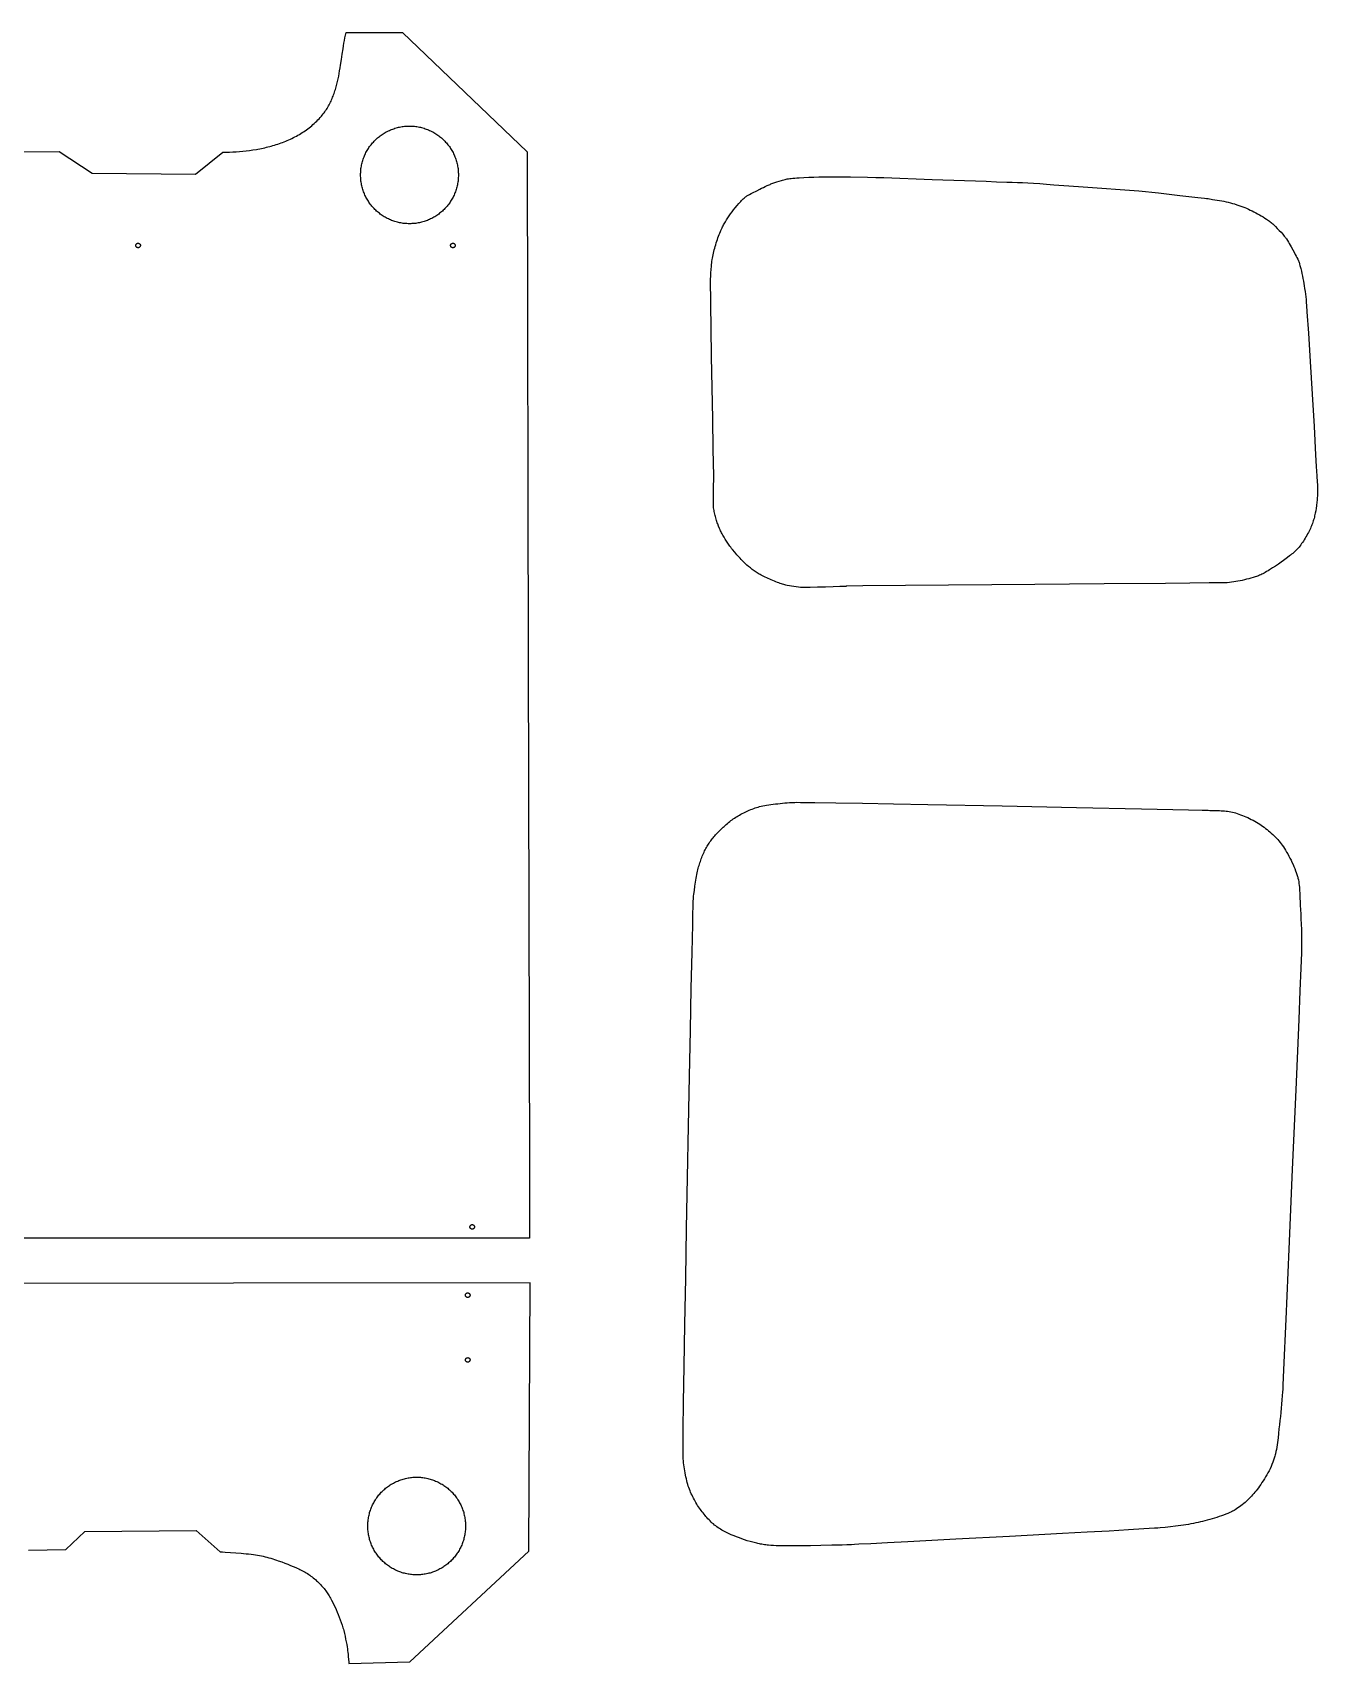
# Model space of a CAD drawing. Extents: x -1273 to 5386, y -1653 to 3649.
# Drawn here: x 1130 to 2261, y -374 to 1061 of the extents above; entities that cross this region are included whole.
import ezdxf

# ---------------------------------------------------------------- set-up
doc = ezdxf.new("R2010")
doc.units = 0
doc.layers.add('Default_Layer', color=1, linetype='CONTINUOUS')

msp = doc.modelspace()

# ---------------------------------------------------------------- linework, layer by layer
at = {"layer": 'Default_Layer'}
for points in [[(689.4, 955.8), (1153.6, 956.7), (1182.7, 937.6), (1273.6, 936.8), (1297.5, 956.1), (1300.4, 956.1), (1303.4, 956.2), (1306.3, 956.3), (1309.2, 956.5), (1312.2, 956.7), (1315.2, 957), (1318.2, 957.3), (1321.1, 957.6), (1324.1, 958.1), (1327.1, 958.6), (1328.5, 958.8), (1330, 959.1), (1331.5, 959.4), (1333, 959.7), (1334.4, 960), (1335.9, 960.4), (1337.3, 960.7), (1338.8, 961.1), (1340.2, 961.5), (1341.7, 961.9), (1343.1, 962.3), (1344.5, 962.8), (1346, 963.2), (1347.4, 963.7), (1348.8, 964.2), (1350.2, 964.7), (1351.6, 965.3), (1352.9, 965.8), (1354.3, 966.4), (1355.7, 967), (1357, 967.6), (1358.4, 968.2), (1359.7, 968.9), (1361, 969.6), (1362.3, 970.3), (1363.6, 971), (1364.9, 971.7), (1366.1, 972.5), (1367.4, 973.3), (1368.6, 974.1), (1369.9, 974.9), (1371.1, 975.8), (1372.3, 976.6), (1373.4, 977.5), (1374.6, 978.4), (1375.8, 979.4), (1376.9, 980.4), (1378, 981.4), (1379.1, 982.4), (1380.2, 983.4), (1381.2, 984.5), (1382.3, 985.6), (1383.3, 986.7), (1384.3, 987.8), (1385.1, 988.8), (1385.9, 989.8), (1386.6, 990.7), (1387.3, 991.7), (1388, 992.7), (1388.7, 993.7), (1389.3, 994.7), (1390, 995.8), (1390.6, 996.8), (1391.1, 997.9), (1391.7, 998.9), (1392.2, 1000), (1392.8, 1001.1), (1393.2, 1002.2), (1393.7, 1003.3), (1394.2, 1004.4), (1394.6, 1005.5), (1395, 1006.6), (1395.4, 1007.8), (1395.8, 1008.9), (1396.2, 1010.1), (1396.6, 1011.2), (1396.9, 1012.4), (1397.2, 1013.5), (1397.9, 1015.9), (1398.4, 1018.2), (1399, 1020.6), (1399.5, 1023), (1399.9, 1025.4), (1400.3, 1027.8), (1400.8, 1030.3), (1401.1, 1032.7), (1401.9, 1037.6), (1402.6, 1042.4), (1403.3, 1047.2), (1403.7, 1049.6), (1404.1, 1052), (1404.6, 1054.4), (1405, 1056.7), (1405.5, 1059.1), (1406, 1061.4), (1455.6, 1061.4), (1455.6, 1061.4), (1565.3, 956.3), (1566.3, 509.8), (1567.4, 63.3), (1567.4, 0), (1044.9, 0)], [(1126.5, -274.4), (1159.5, -273.9), (1176.3, -258.1), (1274.1, -257.1), (1295.1, -275.9), (1297.3, -276.1), (1299.5, -276.3), (1304.2, -276.6), (1308.9, -277), (1313.6, -277.3), (1315.9, -277.5), (1318.1, -277.7), (1320.3, -277.9), (1322.4, -278.1), (1324.5, -278.4), (1326.4, -278.6), (1328.2, -278.9), (1329.8, -279.2), (1331.5, -279.5), (1333.1, -279.9), (1334.8, -280.3), (1336.4, -280.8), (1338.1, -281.2), (1339.8, -281.7), (1341.5, -282.2), (1343.1, -282.8), (1344.7, -283.3), (1346.3, -283.8), (1349.4, -284.9), (1352.2, -285.9), (1354.7, -286.9), (1357.1, -287.9), (1359.5, -288.8), (1361.9, -289.9), (1363.1, -290.4), (1364.3, -290.9), (1365.4, -291.5), (1366.6, -292.1), (1367.7, -292.6), (1368.8, -293.2), (1369.9, -293.9), (1371, -294.5), (1372.1, -295.2), (1373.1, -295.9), (1374.1, -296.6), (1375.1, -297.3), (1376.1, -298.1), (1377.1, -298.9), (1378.1, -299.7), (1379, -300.5), (1380, -301.4), (1380.9, -302.2), (1381.8, -303.1), (1382.7, -304), (1383.5, -304.9), (1384.4, -305.8), (1385.2, -306.7), (1385.9, -307.5), (1386.7, -308.4), (1387.4, -309.3), (1387.4, -309.3), (1388.1, -310.2), (1388.7, -311.1), (1389.4, -312), (1390, -312.9), (1390.6, -313.9), (1391.1, -314.8), (1391.7, -315.8), (1392.3, -316.7), (1393.3, -318.7), (1394.3, -320.7), (1395.3, -322.7), (1396.3, -324.7), (1397.2, -326.8), (1398.2, -329), (1399.1, -331.2), (1400, -333.6), (1400.9, -336), (1401.7, -338.3), (1402.5, -340.7), (1403.2, -343), (1403.6, -344.1), (1403.9, -345.3), (1404.5, -347.8), (1405.1, -350.3), (1405.6, -352.8), (1406.1, -355.2), (1406.6, -357.5), (1406.9, -359.6), (1407.2, -361.3), (1407.4, -362.9), (1407.6, -364.5), (1407.8, -366.1), (1407.9, -367.8), (1408.2, -371), (1408.3, -372.6), (1408.5, -374.2), (1462.2, -372.9), (1566.9, -275.5), (1568, -39.1), (1045.7, -39.7)]]:
    msp.add_lwpolyline(points, dxfattribs=at)
for points in [[(1418.8, 936.1), (1418.8, 937.2), (1418.9, 938.3), (1418.9, 939.4), (1419, 940.5), (1419.1, 941.6), (1419.3, 942.6), (1419.5, 943.7), (1419.7, 944.8), (1419.9, 945.8), (1420.2, 946.8), (1420.4, 947.9), (1420.7, 948.9), (1421.1, 949.9), (1421.4, 950.9), (1421.8, 951.9), (1422.2, 952.8), (1422.6, 953.8), (1423, 954.7), (1423.5, 955.7), (1424, 956.6), (1424.5, 957.5), (1425, 958.4), (1425.6, 959.3), (1426.1, 960.1), (1426.7, 961), (1427.3, 961.8), (1428, 962.6), (1428.6, 963.5), (1429.3, 964.2), (1430, 965), (1430.7, 965.8), (1431.4, 966.5), (1432.1, 967.2), (1432.9, 967.9), (1433.7, 968.6), (1434.4, 969.3), (1435.3, 969.9), (1436.1, 970.6), (1436.9, 971.2), (1437.8, 971.8), (1438.6, 972.3), (1439.5, 972.9), (1440.4, 973.4), (1441.3, 973.9), (1442.2, 974.4), (1443.2, 974.9), (1444.1, 975.3), (1445.1, 975.7), (1446, 976.1), (1447, 976.5), (1448, 976.8), (1449, 977.2), (1450, 977.5), (1451.1, 977.7), (1452.1, 978), (1453.1, 978.2), (1454.2, 978.4), (1455.3, 978.6), (1456.3, 978.8), (1457.4, 978.9), (1458.5, 979), (1459.6, 979), (1460.7, 979.1), (1461.8, 979.1), (1462.9, 979.1), (1464, 979), (1465.1, 979), (1466.2, 978.9), (1467.3, 978.8), (1468.3, 978.6), (1469.4, 978.4), (1470.5, 978.2), (1471.5, 978), (1472.5, 977.7), (1473.6, 977.5), (1474.6, 977.2), (1475.6, 976.8), (1476.6, 976.5), (1477.6, 976.1), (1478.5, 975.7), (1479.5, 975.3), (1480.4, 974.9), (1481.4, 974.4), (1482.3, 973.9), (1483.2, 973.4), (1484.1, 972.9), (1485, 972.3), (1485.8, 971.8), (1486.7, 971.2), (1487.5, 970.6), (1488.3, 969.9), (1489.2, 969.3), (1489.9, 968.6), (1490.7, 967.9), (1491.5, 967.2), (1492.2, 966.5), (1492.9, 965.8), (1493.6, 965), (1494.3, 964.2), (1495, 963.5), (1495.6, 962.6), (1496.3, 961.8), (1496.9, 961), (1497.5, 960.1), (1498, 959.3), (1498.6, 958.4), (1499.1, 957.5), (1499.6, 956.6), (1500.1, 955.7), (1500.6, 954.7), (1501, 953.8), (1501.4, 952.8), (1501.8, 951.9), (1502.2, 950.9), (1502.5, 949.9), (1502.9, 948.9), (1503.2, 947.9), (1503.4, 946.8), (1503.7, 945.8), (1503.9, 944.8), (1504.1, 943.7), (1504.3, 942.6), (1504.5, 941.6), (1504.6, 940.5), (1504.7, 939.4), (1504.7, 938.3), (1504.8, 937.2), (1504.8, 936.1), (1504.8, 935), (1504.7, 933.9), (1504.7, 932.8), (1504.6, 931.7), (1504.5, 930.6), (1504.3, 929.6), (1504.1, 928.5), (1503.9, 927.4), (1503.7, 926.4), (1503.4, 925.4), (1503.2, 924.3), (1502.9, 923.3), (1502.5, 922.3), (1502.2, 921.3), (1501.8, 920.3), (1501.4, 919.4), (1501, 918.4), (1500.6, 917.5), (1500.1, 916.5), (1499.6, 915.6), (1499.1, 914.7), (1498.6, 913.8), (1498, 912.9), (1497.5, 912.1), (1496.9, 911.2), (1496.3, 910.4), (1495.6, 909.6), (1495, 908.7), (1494.3, 908), (1493.6, 907.2), (1492.9, 906.4), (1492.2, 905.7), (1491.5, 905), (1490.7, 904.3), (1489.9, 903.6), (1489.2, 902.9), (1488.3, 902.3), (1487.5, 901.6), (1486.7, 901), (1485.8, 900.4), (1485, 899.9), (1484.1, 899.3), (1483.2, 898.8), (1482.3, 898.3), (1481.4, 897.8), (1480.4, 897.3), (1479.5, 896.9), (1478.5, 896.5), (1477.6, 896.1), (1476.6, 895.7), (1475.6, 895.4), (1474.6, 895), (1473.6, 894.7), (1472.5, 894.5), (1471.5, 894.2), (1470.5, 894), (1469.4, 893.8), (1468.3, 893.6), (1467.3, 893.4), (1466.2, 893.3), (1465.1, 893.2), (1464, 893.2), (1462.9, 893.1), (1461.8, 893.1), (1460.7, 893.1), (1459.6, 893.2), (1458.5, 893.2), (1457.4, 893.3), (1456.3, 893.4), (1455.3, 893.6), (1454.2, 893.8), (1453.1, 894), (1452.1, 894.2), (1451.1, 894.5), (1450, 894.7), (1449, 895), (1448, 895.4), (1447, 895.7), (1446, 896.1), (1445.1, 896.5), (1444.1, 896.9), (1443.2, 897.3), (1442.2, 897.8), (1441.3, 898.3), (1440.4, 898.8), (1439.5, 899.3), (1438.6, 899.9), (1437.8, 900.4), (1436.9, 901), (1436.1, 901.6), (1435.3, 902.3), (1434.4, 902.9), (1433.7, 903.6), (1432.9, 904.3), (1432.1, 905), (1431.4, 905.7), (1430.7, 906.4), (1430, 907.2), (1429.3, 908), (1428.6, 908.7), (1428, 909.6), (1427.3, 910.4), (1426.7, 911.2), (1426.1, 912.1), (1425.6, 912.9), (1425, 913.8), (1424.5, 914.7), (1424, 915.6), (1423.5, 916.5), (1423, 917.5), (1422.6, 918.4), (1422.2, 919.4), (1421.8, 920.3), (1421.4, 921.3), (1421.1, 922.3), (1420.7, 923.3), (1420.4, 924.3), (1420.2, 925.4), (1419.9, 926.4), (1419.7, 927.4), (1419.5, 928.5), (1419.3, 929.6), (1419.1, 930.6), (1419, 931.7), (1418.9, 932.8), (1418.9, 933.9), (1418.8, 935), (1418.8, 936.1)], [(1845.9, 573.9), (1844.3, 573.8), (1840.3, 573.7), (1834.6, 573.5), (1827.8, 573.3), (1820.8, 573.1), (1814.4, 573), (1811.6, 572.9), (1809.1, 572.9), (1807.2, 573), (1806.5, 573), (1805.9, 573), (1803.9, 573.2), (1801.9, 573.4), (1799.9, 573.7), (1797.9, 574), (1796, 574.4), (1794, 574.8), (1793, 575), (1792, 575.3), (1791.1, 575.5), (1790.1, 575.8), (1789.1, 576.1), (1788, 576.5), (1786.8, 576.9), (1785.5, 577.4), (1784.2, 577.9), (1782.9, 578.4), (1780.1, 579.6), (1778.7, 580.1), (1777.4, 580.7), (1776.1, 581.4), (1774.8, 582), (1773.5, 582.5), (1772.4, 583.1), (1771.3, 583.7), (1770.4, 584.2), (1769.5, 584.7), (1768.6, 585.3), (1767.7, 585.8), (1766.8, 586.4), (1766, 587), (1765.1, 587.6), (1764.3, 588.2), (1763.4, 588.8), (1761.8, 590.1), (1760.1, 591.4), (1758.6, 592.7), (1757, 594.1), (1756.2, 594.9), (1755.4, 595.7), (1754.5, 596.6), (1753.6, 597.6), (1752.6, 598.6), (1751.7, 599.7), (1749.7, 601.8), (1747.9, 604.1), (1746.1, 606.3), (1745.2, 607.3), (1744.5, 608.3), (1743.7, 609.3), (1743.1, 610.2), (1741.9, 611.9), (1740.7, 613.7), (1739.6, 615.5), (1738.5, 617.3), (1737.4, 619.1), (1736.9, 620.1), (1736.4, 621), (1736, 621.9), (1735.5, 622.9), (1735.1, 623.8), (1734.6, 624.8), (1733.8, 626.8), (1733, 628.8), (1732.6, 629.9), (1732.3, 630.9), (1731.9, 632), (1731.6, 633.1), (1731.3, 634.2), (1731, 635.3), (1730.7, 636.4), (1730.4, 637.5), (1730.2, 638.6), (1729.9, 639.7), (1729.7, 640.8), (1729.6, 641.9), (1729.4, 643.1), (1729.3, 644.4), (1729.2, 645.9), (1729.2, 647.6), (1729.2, 649.3), (1729.2, 651.1), (1729.2, 655), (1729.3, 659.1), (1729.4, 663.2), (1729.5, 667.2), (1729.5, 669.2), (1729.5, 671), (1729.1, 694.7), (1728.6, 721.3), (1727.6, 776.3), (1727.2, 801.2), (1726.9, 822), (1726.8, 830.3), (1726.7, 836.9), (1726.7, 841.6), (1726.7, 843.1), (1726.7, 844.2), (1726.9, 847), (1727, 849.9), (1727.2, 852.8), (1727.5, 855.7), (1727.6, 857.2), (1727.8, 858.6), (1727.9, 860), (1728.1, 861.5), (1728.3, 862.9), (1728.6, 864.3), (1728.9, 865.7), (1729.2, 867.2), (1729.5, 868.6), (1729.9, 870.1), (1730.3, 871.6), (1730.7, 873.1), (1731.2, 874.6), (1731.7, 876.2), (1732.2, 877.7), (1732.7, 879.2), (1733.2, 880.7), (1733.7, 882.2), (1734.3, 883.6), (1734.8, 884.9), (1735.3, 886.2), (1735.8, 887.3), (1736.3, 888.4), (1736.8, 889.4), (1737.2, 890.4), (1737.7, 891.3), (1738.2, 892.2), (1738.7, 893.1), (1739.2, 894), (1739.7, 894.9), (1740.8, 896.7), (1741.9, 898.4), (1743.1, 900.2), (1744.3, 901.9), (1745.6, 903.5), (1746.9, 905.3), (1748.4, 907.2), (1750, 909.1), (1751.6, 911), (1753.3, 912.7), (1754, 913.6), (1754.8, 914.4), (1755.5, 915.1), (1756.2, 915.7), (1756.9, 916.3), (1757.4, 916.8), (1758, 917.2), (1758.6, 917.6), (1759.2, 918), (1759.8, 918.3), (1760.4, 918.7), (1761, 919), (1762.3, 919.6), (1763.5, 920.2), (1764.8, 920.8), (1766.1, 921.4), (1767.4, 922.1), (1770.1, 923.5), (1771.6, 924.3), (1773.2, 925.1), (1774.8, 925.9), (1776.5, 926.7), (1778.1, 927.4), (1779, 927.8), (1779.8, 928.1), (1781.4, 928.7), (1783.2, 929.4), (1785.1, 930), (1787.1, 930.7), (1789.1, 931.2), (1790.1, 931.5), (1791.2, 931.8), (1792.2, 932), (1793.2, 932.3), (1794.2, 932.5), (1795.2, 932.7), (1796.3, 932.8), (1797.6, 933), (1799.1, 933.2), (1800.8, 933.3), (1802.6, 933.5), (1804.5, 933.6), (1808.7, 933.8), (1813.1, 934.1), (1817.6, 934.2), (1822, 934.4), (1826, 934.5), (1828.1, 934.5), (1830.6, 934.5), (1833.2, 934.5), (1836.2, 934.5), (1842.7, 934.4), (1849.8, 934.3), (1864.8, 934), (1872.1, 933.8), (1879, 933.7), (1921.7, 932.1), (1969, 930.5), (1978.2, 930.1), (1987.4, 929.8), (1992, 929.7), (1996.6, 929.5), (2001.2, 929.3), (2005.8, 929.1), (2010.7, 928.8), (2016.3, 928.4), (2022.3, 928), (2028.6, 927.5), (2041.8, 926.6), (2054.5, 925.7), (2103.4, 922.2), (2120.8, 920.2), (2139.5, 918.1), (2155.5, 916.3), (2161.1, 915.6), (2163, 915.4), (2164.4, 915.2), (2168.4, 914.6), (2170.4, 914.3), (2172.4, 914), (2174.4, 913.6), (2176.4, 913.3), (2178.3, 912.9), (2180.2, 912.5), (2182.1, 912), (2184, 911.5), (2185.9, 911), (2187.7, 910.5), (2189.6, 909.9), (2191.4, 909.3), (2193.2, 908.7), (2194.9, 908.1), (2196.6, 907.4), (2198.2, 906.7), (2199.9, 906), (2201.5, 905.2), (2203.1, 904.5), (2204.7, 903.6), (2206.3, 902.8), (2207.9, 901.9), (2209.5, 901), (2211.1, 900.1), (2212.7, 899.1), (2214.3, 898.1), (2215.9, 897), (2217.5, 895.9), (2218.3, 895.3), (2219.1, 894.8), (2219.8, 894.2), (2220.6, 893.6), (2221.3, 892.9), (2222.1, 892.2), (2222.9, 891.5), (2223.7, 890.7), (2225.3, 889), (2227, 887.3), (2228.6, 885.6), (2230, 883.9), (2231.3, 882.3), (2232.4, 881), (2232.9, 880.3), (2233.3, 879.7), (2234.2, 878.4), (2235, 877), (2235.8, 875.7), (2236.6, 874.3), (2237.4, 872.9), (2238.9, 870.2), (2240.4, 867.4), (2241.1, 866.1), (2241.9, 864.7), (2242.6, 863.3), (2243.2, 861.9), (2243.9, 860.5), (2244.1, 859.8), (2244.4, 859), (2244.7, 858.3), (2244.9, 857.4), (2245.2, 856.5), (2245.5, 855.6), (2246, 853.6), (2246.5, 851.5), (2246.9, 849.3), (2247.4, 847), (2247.8, 844.9), (2248.2, 842.7), (2248.6, 840.6), (2249, 838.4), (2249.3, 836), (2249.7, 833.6), (2250, 831.2), (2250.3, 828.8), (2250.6, 826.3), (2250.8, 823.9), (2251.1, 821.2), (2251.4, 815.5), (2252.6, 796.9), (2254.2, 771.7), (2255.9, 743.2), (2257.6, 714.7), (2259, 689.6), (2259.6, 679.3), (2260.1, 671.1), (2260.4, 665.5), (2260.5, 663.7), (2260.5, 662.8), (2260.5, 658.3), (2260.5, 656.1), (2260.5, 653.8), (2260.4, 651.6), (2260.3, 650.5), (2260.3, 649.4), (2260.2, 648.3), (2260.1, 647.1), (2259.9, 646), (2259.8, 644.9), (2259.5, 642.7), (2259.1, 640.5), (2258.6, 638.2), (2258.4, 637.1), (2258.1, 635.9), (2257.9, 634.8), (2257.6, 633.7), (2257.2, 632.6), (2256.9, 631.5), (2256.6, 630.4), (2256.2, 629.3), (2255.8, 628.2), (2255.4, 627.1), (2254.9, 626), (2254.4, 624.9), (2253.8, 623.7), (2253.2, 622.5), (2252.6, 621.2), (2251.9, 620), (2251.2, 618.7), (2250.5, 617.4), (2249.8, 616.2), (2249, 614.9), (2248.3, 613.7), (2247.5, 612.6), (2246.7, 611.5), (2246, 610.4), (2245.2, 609.4), (2244.5, 608.5), (2243.7, 607.6), (2243, 606.8), (2242.2, 606), (2241.4, 605.2), (2240.5, 604.4), (2239.7, 603.6), (2238.8, 602.9), (2237.9, 602.1), (2237, 601.4), (2236.1, 600.7), (2234.3, 599.3), (2230.6, 596.6), (2228.6, 595.1), (2226.3, 593.5), (2223.7, 591.8), (2221.1, 590.1), (2218.5, 588.4), (2217.2, 587.6), (2215.9, 586.9), (2214.7, 586.2), (2213.6, 585.5), (2212.5, 585), (2211.6, 584.5), (2210.7, 584.1), (2209.7, 583.7), (2208.8, 583.3), (2207.8, 583), (2206.9, 582.6), (2205.9, 582.3), (2204, 581.7), (2202, 581.1), (2200.1, 580.6), (2198.1, 580.1), (2196.3, 579.6), (2194.4, 579.2), (2192.5, 578.8), (2190.6, 578.4), (2188.8, 578.1), (2186.9, 577.8), (2185, 577.5), (2183.1, 577.3), (2181.2, 577.1), (2179.8, 577.1), (2176.6, 577), (2165.3, 576.9), (2148.4, 576.7), (2126.8, 576.5), (2073.1, 576), (2012, 575.5), (1898.2, 574.6), (1860.7, 574.3), (1846.5, 574.2), (1846.4, 574.1), (1846.2, 574), (1846.1, 574), (1845.9, 573.9)], [(1221, 874), (1221, 874.2), (1221, 874.4), (1221.1, 874.6), (1221.2, 874.8), (1221.2, 875), (1221.3, 875.1), (1221.5, 875.3), (1221.6, 875.4), (1221.7, 875.5), (1221.9, 875.7), (1222, 875.8), (1222.2, 875.8), (1222.4, 875.9), (1222.6, 876), (1222.8, 876), (1223, 876), (1223.2, 876), (1223.4, 876), (1223.6, 875.9), (1223.8, 875.8), (1224, 875.8), (1224.1, 875.7), (1224.3, 875.5), (1224.4, 875.4), (1224.5, 875.3), (1224.7, 875.1), (1224.8, 875), (1224.8, 874.8), (1224.9, 874.6), (1225, 874.4), (1225, 874.2), (1225, 874), (1225, 873.8), (1225, 873.6), (1224.9, 873.4), (1224.8, 873.2), (1224.8, 873), (1224.7, 872.9), (1224.5, 872.7), (1224.4, 872.6), (1224.3, 872.5), (1224.1, 872.3), (1224, 872.2), (1223.8, 872.2), (1223.6, 872.1), (1223.4, 872), (1223.2, 872), (1223, 872), (1222.8, 872), (1222.6, 872), (1222.4, 872.1), (1222.2, 872.2), (1222, 872.2), (1221.9, 872.3), (1221.7, 872.5), (1221.6, 872.6), (1221.5, 872.7), (1221.3, 872.9), (1221.2, 873), (1221.2, 873.2), (1221.1, 873.4), (1221, 873.6), (1221, 873.8), (1221, 874)], [(1498, 874), (1498, 874.2), (1498, 874.4), (1498.1, 874.6), (1498.2, 874.8), (1498.2, 875), (1498.3, 875.1), (1498.5, 875.3), (1498.6, 875.4), (1498.7, 875.5), (1498.9, 875.7), (1499, 875.8), (1499.2, 875.8), (1499.4, 875.9), (1499.6, 876), (1499.8, 876), (1500, 876), (1500.2, 876), (1500.4, 876), (1500.6, 875.9), (1500.8, 875.8), (1501, 875.8), (1501.1, 875.7), (1501.3, 875.5), (1501.4, 875.4), (1501.5, 875.3), (1501.7, 875.1), (1501.8, 875), (1501.8, 874.8), (1501.9, 874.6), (1502, 874.4), (1502, 874.2), (1502, 874), (1502, 873.8), (1502, 873.6), (1501.9, 873.4), (1501.8, 873.2), (1501.8, 873), (1501.7, 872.9), (1501.5, 872.7), (1501.4, 872.6), (1501.3, 872.5), (1501.1, 872.3), (1501, 872.2), (1500.8, 872.2), (1500.6, 872.1), (1500.4, 872), (1500.2, 872), (1500, 872), (1499.8, 872), (1499.6, 872), (1499.4, 872.1), (1499.2, 872.2), (1499, 872.2), (1498.9, 872.3), (1498.7, 872.5), (1498.6, 872.6), (1498.5, 872.7), (1498.3, 872.9), (1498.2, 873), (1498.2, 873.2), (1498.1, 873.4), (1498, 873.6), (1498, 873.8), (1498, 874)], [(1850.7, -269.7), (1846.7, -269.8), (1842.4, -270), (1833.3, -270.2), (1823.8, -270.4), (1814.5, -270.6), (1805.8, -270.7), (1798.4, -270.8), (1792.6, -270.8), (1790.5, -270.8), (1789, -270.7), (1784.4, -270.6), (1782.1, -270.5), (1779.8, -270.3), (1777.5, -270.1), (1776.4, -270), (1775.3, -269.9), (1774.1, -269.8), (1773, -269.6), (1771.9, -269.4), (1770.7, -269.2), (1769.6, -269), (1768.4, -268.8), (1767.3, -268.5), (1766.1, -268.2), (1764.9, -267.9), (1763.8, -267.6), (1761.4, -266.9), (1759, -266.2), (1756.6, -265.4), (1754.3, -264.6), (1752, -263.7), (1749.6, -262.8), (1747.3, -261.9), (1744.9, -260.9), (1743.7, -260.4), (1742.5, -259.9), (1741.3, -259.3), (1740.1, -258.8), (1738.9, -258.2), (1737.8, -257.6), (1736.6, -256.9), (1735.5, -256.2), (1734.4, -255.5), (1733.3, -254.8), (1732.3, -254), (1731.3, -253.2), (1730.2, -252.4), (1729.2, -251.5), (1728.2, -250.7), (1727.3, -249.8), (1726.3, -248.8), (1725.4, -247.9), (1724.4, -246.9), (1723.5, -245.9), (1722.6, -244.9), (1721.8, -243.9), (1720.9, -242.8), (1720.1, -241.8), (1719.3, -240.7), (1718.5, -239.7), (1717.7, -238.6), (1716.9, -237.5), (1716.1, -236.3), (1715.3, -235.1), (1714.6, -233.9), (1713.8, -232.7), (1713.1, -231.4), (1712.4, -230.1), (1711.7, -228.8), (1711, -227.5), (1710.4, -226.2), (1709.7, -224.9), (1709.1, -223.5), (1708.6, -222.2), (1708, -220.8), (1707.6, -219.5), (1707.1, -218.1), (1706.6, -216.6), (1706.2, -215.1), (1705.8, -213.5), (1705.4, -211.8), (1705, -210.1), (1704.7, -208.4), (1704.4, -206.6), (1704, -204.8), (1703.8, -203), (1703.5, -201.2), (1703.3, -199.4), (1703, -197.6), (1702.8, -195.8), (1702.7, -194.1), (1702.5, -192.3), (1702.5, -191.6), (1702.5, -190.1), (1702.5, -185.4), (1702.5, -178.3), (1702.6, -168.9), (1703, -144.3), (1703.5, -112.9), (1704.1, -76), (1704.8, -35.1), (1705.6, 8.6), (1706.5, 53.6), (1707.3, 98.7), (1708.2, 142.3), (1709, 183.2), (1709.7, 220.1), (1710.4, 251.5), (1711, 276.1), (1711.2, 285.4), (1711.4, 292.5), (1711.5, 297.2), (1711.6, 298.6), (1711.6, 299.4), (1711.8, 301.1), (1711.9, 302.8), (1712.4, 306.3), (1712.8, 310), (1713.1, 311.7), (1713.4, 313.5), (1713.6, 315.3), (1713.9, 317), (1714.2, 318.6), (1714.5, 320.2), (1714.9, 321.7), (1715.2, 323.2), (1715.5, 324.5), (1715.8, 325.8), (1716.2, 327), (1716.5, 328.2), (1716.9, 329.4), (1717.3, 330.6), (1717.7, 331.8), (1718.1, 333), (1718.5, 334.1), (1719, 335.3), (1719.4, 336.5), (1719.9, 337.6), (1720.4, 338.8), (1720.9, 339.9), (1721.4, 341), (1722, 342), (1722.5, 343.1), (1723.1, 344.1), (1723.7, 345.1), (1724.2, 346), (1724.9, 347), (1725.5, 347.9), (1726.1, 348.9), (1726.8, 349.8), (1727.5, 350.7), (1728.2, 351.6), (1728.9, 352.5), (1729.6, 353.4), (1730.4, 354.3), (1731.1, 355.1), (1732.7, 356.8), (1734.2, 358.4), (1735.9, 360.1), (1736.8, 360.9), (1737.7, 361.8), (1738.6, 362.6), (1739.5, 363.5), (1740.5, 364.3), (1741.5, 365.2), (1742.5, 366), (1743.6, 366.8), (1744.6, 367.7), (1745.7, 368.4), (1746.7, 369.2), (1747.8, 369.9), (1748.9, 370.7), (1750, 371.3), (1751.1, 372), (1752.2, 372.6), (1753.4, 373.3), (1754.6, 373.9), (1755.8, 374.5), (1757, 375.1), (1758.2, 375.7), (1759.5, 376.3), (1760.7, 376.8), (1762, 377.4), (1763.3, 377.9), (1764.6, 378.3), (1765.9, 378.8), (1767.2, 379.2), (1768.5, 379.6), (1769.8, 380), (1771.2, 380.3), (1772.7, 380.7), (1774.3, 381), (1776, 381.3), (1777.9, 381.6), (1779.8, 381.9), (1781.7, 382.1), (1783.8, 382.4), (1785.8, 382.6), (1787.9, 382.8), (1790, 383), (1792.1, 383.2), (1794.2, 383.3), (1796.2, 383.5), (1800.1, 383.7), (1800.9, 383.7), (1802.1, 383.8), (1805.8, 383.7), (1811.3, 383.7), (1818.4, 383.6), (1836.9, 383.3), (1860.3, 382.9), (1887.6, 382.4), (1917.9, 381.9), (1983.3, 380.6), (2048.5, 379.3), (2105.8, 378.1), (2147.1, 377.2), (2159.2, 377), (2162.8, 376.9), (2164.5, 376.8), (2165.9, 376.7), (2167.3, 376.7), (2170.2, 376.6), (2173, 376.5), (2174.5, 376.5), (2175.9, 376.4), (2177.3, 376.3), (2178.8, 376.2), (2180.2, 376.1), (2181.6, 375.9), (2183, 375.7), (2184.4, 375.4), (2185.8, 375.1), (2187.2, 374.8), (2188.6, 374.4), (2190, 374), (2191.5, 373.5), (2193, 372.9), (2194.6, 372.3), (2196.1, 371.7), (2197.7, 371), (2199.3, 370.3), (2200.8, 369.5), (2202.4, 368.8), (2203.9, 368), (2205.4, 367.1), (2206.9, 366.3), (2208.4, 365.4), (2209.8, 364.5), (2211.1, 363.7), (2212.4, 362.7), (2213.7, 361.8), (2215, 360.8), (2216.3, 359.8), (2217.5, 358.8), (2218.8, 357.8), (2220, 356.7), (2221.2, 355.6), (2222.3, 354.5), (2223.4, 353.3), (2224.6, 352.2), (2225.6, 351), (2226.7, 349.8), (2227.7, 348.5), (2228.7, 347.3), (2229.7, 346), (2230.6, 344.7), (2231.6, 343.2), (2232.6, 341.6), (2233.5, 340), (2234.5, 338.3), (2235.5, 336.5), (2236.4, 334.7), (2237.4, 332.8), (2238.2, 331), (2239.1, 329.1), (2239.9, 327.2), (2240.7, 325.4), (2241.4, 323.6), (2242, 321.9), (2242.5, 320.2), (2243, 318.6), (2243.2, 317.8), (2243.4, 317), (2243.8, 315.5), (2244.1, 313.9), (2244.3, 312.3), (2244.5, 310.7), (2244.7, 309.1), (2244.8, 307.5), (2244.9, 305.9), (2245, 304.2), (2245.1, 302.6), (2245.2, 299.4), (2245.3, 296.1), (2245.4, 294.5), (2245.5, 292.9), (2245.7, 289.4), (2245.9, 285.4), (2246.1, 281.1), (2246.3, 276.4), (2246.5, 271.7), (2246.6, 266.8), (2246.7, 262.1), (2246.7, 259.8), (2246.7, 257.5), (2246.7, 255.4), (2246.5, 251.3), (2246, 237.7), (2245.2, 217.8), (2244.2, 192.6), (2241.6, 130.7), (2238.5, 60.5), (2235.5, -9.7), (2232.8, -71.3), (2230.8, -115.9), (2230.2, -129.2), (2230, -133.1), (2229.9, -135.1), (2229.6, -138.7), (2229.3, -142.3), (2229, -146), (2228.7, -149.6), (2228.4, -153.3), (2228, -156.9), (2227.6, -160.5), (2227.1, -164.1), (2226.9, -166), (2226.7, -167.8), (2226.3, -171.7), (2225.9, -175.7), (2225.6, -177.7), (2225.4, -179.7), (2225.1, -181.8), (2224.8, -183.8), (2224.5, -185.8), (2224.1, -187.8), (2223.7, -189.7), (2223.4, -190.7), (2223.2, -191.7), (2222.9, -192.6), (2222.6, -193.6), (2222.3, -194.5), (2222, -195.4), (2221.7, -196.3), (2221.3, -197.2), (2220.6, -199.1), (2219.8, -200.9), (2218.9, -202.8), (2218, -204.6), (2217, -206.5), (2216, -208.3), (2215, -210.1), (2213.9, -211.8), (2212.9, -213.5), (2211.8, -215.1), (2210.8, -216.7), (2209.7, -218.2), (2208.6, -219.7), (2207.6, -221), (2206.6, -222.3), (2205.6, -223.5), (2204.6, -224.7), (2203.6, -225.9), (2202.5, -227.1), (2201.4, -228.2), (2200.3, -229.4), (2199.2, -230.5), (2198.1, -231.5), (2196.9, -232.6), (2195.7, -233.6), (2194.5, -234.6), (2193.3, -235.6), (2192, -236.5), (2190.7, -237.4), (2189.4, -238.3), (2188.1, -239.1), (2187.4, -239.5), (2186.7, -239.9), (2185.9, -240.3), (2185.1, -240.7), (2183.5, -241.4), (2181.7, -242.2), (2179.9, -242.9), (2178, -243.7), (2176.1, -244.4), (2174.1, -245), (2172, -245.7), (2170, -246.4), (2167.9, -247), (2165.8, -247.6), (2163.7, -248.1), (2161.6, -248.7), (2159.6, -249.2), (2157.6, -249.7), (2155.6, -250.2), (2153.6, -250.6), (2151.5, -251), (2149.3, -251.4), (2147.2, -251.8), (2144.9, -252.2), (2142.7, -252.5), (2140.4, -252.8), (2138.1, -253.2), (2135.8, -253.4), (2131.2, -254), (2126.6, -254.5), (2122.1, -255), (2120.3, -255.1), (2117.3, -255.3), (2107.8, -255.9), (2094.4, -256.7), (2077.5, -257.7), (2058, -258.8), (2036.4, -260), (1989.6, -262.5), (1942.5, -265), (1900.1, -267.3), (1882.4, -268.2), (1867.8, -268.9), (1857.1, -269.4), (1853.3, -269.6), (1850.7, -269.7)], [(1515, 10), (1515, 10.2), (1515, 10.4), (1515.1, 10.6), (1515.2, 10.8), (1515.2, 11), (1515.3, 11.1), (1515.5, 11.3), (1515.6, 11.4), (1515.7, 11.5), (1515.9, 11.7), (1516, 11.8), (1516.2, 11.8), (1516.4, 11.9), (1516.6, 12), (1516.8, 12), (1517, 12), (1517.2, 12), (1517.4, 12), (1517.6, 11.9), (1517.8, 11.8), (1518, 11.8), (1518.1, 11.7), (1518.3, 11.5), (1518.4, 11.4), (1518.5, 11.3), (1518.7, 11.1), (1518.8, 11), (1518.8, 10.8), (1518.9, 10.6), (1519, 10.4), (1519, 10.2), (1519, 10), (1519, 9.8), (1519, 9.6), (1518.9, 9.4), (1518.8, 9.2), (1518.8, 9), (1518.7, 8.9), (1518.5, 8.7), (1518.4, 8.6), (1518.3, 8.5), (1518.1, 8.3), (1518, 8.2), (1517.8, 8.2), (1517.6, 8.1), (1517.4, 8), (1517.2, 8), (1517, 8), (1516.8, 8), (1516.6, 8), (1516.4, 8.1), (1516.2, 8.2), (1516, 8.2), (1515.9, 8.3), (1515.7, 8.5), (1515.6, 8.6), (1515.5, 8.7), (1515.3, 8.9), (1515.2, 9), (1515.2, 9.2), (1515.1, 9.4), (1515, 9.6), (1515, 9.8), (1515, 10)], [(1515.1, -50), (1515.1, -50.3), (1515, -50.5), (1515, -50.6), (1514.9, -50.8), (1514.8, -51), (1514.7, -51.2), (1514.6, -51.3), (1514.5, -51.5), (1514.3, -51.6), (1514.2, -51.7), (1514, -51.8), (1513.8, -51.9), (1513.7, -52), (1513.5, -52), (1513.3, -52), (1513.1, -52), (1512.9, -52), (1512.7, -52), (1512.5, -52), (1512.3, -51.9), (1512.1, -51.8), (1511.9, -51.7), (1511.8, -51.6), (1511.7, -51.5), (1511.5, -51.3), (1511.4, -51.2), (1511.3, -51), (1511.2, -50.8), (1511.2, -50.6), (1511.1, -50.5), (1511.1, -50.3), (1511.1, -50), (1511.1, -49.8), (1511.1, -49.6), (1511.2, -49.5), (1511.2, -49.3), (1511.3, -49.1), (1511.4, -48.9), (1511.5, -48.8), (1511.7, -48.6), (1511.8, -48.5), (1511.9, -48.4), (1512.1, -48.3), (1512.3, -48.2), (1512.5, -48.1), (1512.7, -48.1), (1512.9, -48.1), (1513.1, -48), (1513.3, -48.1), (1513.5, -48.1), (1513.7, -48.1), (1513.8, -48.2), (1514, -48.3), (1514.2, -48.4), (1514.3, -48.5), (1514.5, -48.6), (1514.6, -48.8), (1514.7, -48.9), (1514.8, -49.1), (1514.9, -49.3), (1515, -49.5), (1515, -49.6), (1515.1, -49.8), (1515.1, -50)], [(1515.1, -107), (1515.1, -107.3), (1515, -107.5), (1515, -107.6), (1514.9, -107.8), (1514.8, -108), (1514.7, -108.2), (1514.6, -108.3), (1514.5, -108.5), (1514.3, -108.6), (1514.2, -108.7), (1514, -108.8), (1513.8, -108.9), (1513.7, -109), (1513.5, -109), (1513.3, -109), (1513.1, -109), (1512.9, -109), (1512.7, -109), (1512.5, -109), (1512.3, -108.9), (1512.1, -108.8), (1511.9, -108.7), (1511.8, -108.6), (1511.7, -108.5), (1511.5, -108.3), (1511.4, -108.2), (1511.3, -108), (1511.2, -107.8), (1511.2, -107.6), (1511.1, -107.5), (1511.1, -107.3), (1511.1, -107), (1511.1, -106.8), (1511.1, -106.6), (1511.2, -106.5), (1511.2, -106.3), (1511.3, -106.1), (1511.4, -105.9), (1511.5, -105.8), (1511.7, -105.6), (1511.8, -105.5), (1511.9, -105.4), (1512.1, -105.3), (1512.3, -105.2), (1512.5, -105.1), (1512.7, -105.1), (1512.9, -105.1), (1513.1, -105), (1513.3, -105.1), (1513.5, -105.1), (1513.7, -105.1), (1513.8, -105.2), (1514, -105.3), (1514.2, -105.4), (1514.3, -105.5), (1514.5, -105.6), (1514.6, -105.8), (1514.7, -105.9), (1514.8, -106.1), (1514.9, -106.3), (1515, -106.5), (1515, -106.6), (1515.1, -106.8), (1515.1, -107)], [(1511.1, -253.3), (1511.1, -254.4), (1511, -255.5), (1511, -256.6), (1510.9, -257.7), (1510.8, -258.8), (1510.6, -259.8), (1510.4, -260.9), (1510.2, -262), (1510, -263), (1509.7, -264), (1509.5, -265.1), (1509.2, -266.1), (1508.8, -267.1), (1508.5, -268.1), (1508.1, -269.1), (1507.7, -270), (1507.3, -271), (1506.9, -271.9), (1506.4, -272.9), (1505.9, -273.8), (1505.4, -274.7), (1504.9, -275.6), (1504.3, -276.5), (1503.8, -277.3), (1503.2, -278.2), (1502.6, -279), (1501.9, -279.8), (1501.3, -280.6), (1500.6, -281.4), (1499.9, -282.2), (1499.2, -283), (1498.5, -283.7), (1497.8, -284.4), (1497, -285.1), (1496.2, -285.8), (1495.5, -286.5), (1494.6, -287.1), (1493.8, -287.7), (1493, -288.4), (1492.1, -288.9), (1491.3, -289.5), (1490.4, -290.1), (1489.5, -290.6), (1488.6, -291.1), (1487.7, -291.6), (1486.7, -292), (1485.8, -292.5), (1484.8, -292.9), (1483.9, -293.3), (1482.9, -293.7), (1481.9, -294), (1480.9, -294.4), (1479.9, -294.7), (1478.8, -294.9), (1477.8, -295.2), (1476.8, -295.4), (1475.7, -295.6), (1474.7, -295.8), (1473.6, -295.9), (1472.5, -296.1), (1471.4, -296.2), (1470.3, -296.2), (1469.2, -296.3), (1468.1, -296.3), (1467, -296.3), (1465.9, -296.2), (1464.8, -296.2), (1463.7, -296.1), (1462.6, -295.9), (1461.6, -295.8), (1460.5, -295.6), (1459.4, -295.4), (1458.4, -295.2), (1457.4, -294.9), (1456.3, -294.7), (1455.3, -294.4), (1454.3, -294), (1453.3, -293.7), (1452.3, -293.3), (1451.4, -292.9), (1450.4, -292.5), (1449.5, -292), (1448.5, -291.6), (1447.6, -291.1), (1446.7, -290.6), (1445.8, -290.1), (1444.9, -289.5), (1444.1, -288.9), (1443.2, -288.4), (1442.4, -287.7), (1441.6, -287.1), (1440.7, -286.5), (1440, -285.8), (1439.2, -285.1), (1438.4, -284.4), (1437.7, -283.7), (1437, -283), (1436.3, -282.2), (1435.6, -281.4), (1434.9, -280.6), (1434.3, -279.8), (1433.6, -279), (1433, -278.2), (1432.4, -277.3), (1431.9, -276.5), (1431.3, -275.6), (1430.8, -274.7), (1430.3, -273.8), (1429.8, -272.9), (1429.3, -271.9), (1428.9, -271), (1428.5, -270), (1428.1, -269.1), (1427.7, -268.1), (1427.4, -267.1), (1427, -266.1), (1426.7, -265.1), (1426.5, -264), (1426.2, -263), (1426, -262), (1425.8, -260.9), (1425.6, -259.8), (1425.4, -258.8), (1425.3, -257.7), (1425.2, -256.6), (1425.2, -255.5), (1425.1, -254.4), (1425.1, -253.3), (1425.1, -252.2), (1425.2, -251.1), (1425.2, -250), (1425.3, -248.9), (1425.4, -247.8), (1425.6, -246.7), (1425.8, -245.7), (1426, -244.6), (1426.2, -243.6), (1426.5, -242.5), (1426.7, -241.5), (1427, -240.5), (1427.4, -239.5), (1427.7, -238.5), (1428.1, -237.5), (1428.5, -236.6), (1428.9, -235.6), (1429.3, -234.6), (1429.8, -233.7), (1430.3, -232.8), (1430.8, -231.9), (1431.3, -231), (1431.9, -230.1), (1432.4, -229.2), (1433, -228.4), (1433.6, -227.6), (1434.3, -226.7), (1434.9, -225.9), (1435.6, -225.1), (1436.3, -224.4), (1437, -223.6), (1437.7, -222.9), (1438.4, -222.2), (1439.2, -221.5), (1440, -220.8), (1440.7, -220.1), (1441.6, -219.5), (1442.4, -218.8), (1443.2, -218.2), (1444.1, -217.6), (1444.9, -217.1), (1445.8, -216.5), (1446.7, -216), (1447.6, -215.5), (1448.5, -215), (1449.5, -214.5), (1450.4, -214.1), (1451.4, -213.7), (1452.3, -213.3), (1453.3, -212.9), (1454.3, -212.5), (1455.3, -212.2), (1456.3, -211.9), (1457.4, -211.6), (1458.4, -211.4), (1459.4, -211.2), (1460.5, -211), (1461.6, -210.8), (1462.6, -210.6), (1463.7, -210.5), (1464.8, -210.4), (1465.9, -210.3), (1467, -210.3), (1468.1, -210.3), (1469.2, -210.3), (1470.3, -210.3), (1471.4, -210.4), (1472.5, -210.5), (1473.6, -210.6), (1474.7, -210.8), (1475.7, -211), (1476.8, -211.2), (1477.8, -211.4), (1478.8, -211.6), (1479.9, -211.9), (1480.9, -212.2), (1481.9, -212.5), (1482.9, -212.9), (1483.9, -213.3), (1484.8, -213.7), (1485.8, -214.1), (1486.7, -214.5), (1487.7, -215), (1488.6, -215.5), (1489.5, -216), (1490.4, -216.5), (1491.3, -217.1), (1492.1, -217.6), (1493, -218.2), (1493.8, -218.8), (1494.6, -219.5), (1495.5, -220.1), (1496.2, -220.8), (1497, -221.5), (1497.8, -222.2), (1498.5, -222.9), (1499.2, -223.6), (1499.9, -224.4), (1500.6, -225.1), (1501.3, -225.9), (1501.9, -226.7), (1502.6, -227.6), (1503.2, -228.4), (1503.8, -229.2), (1504.3, -230.1), (1504.9, -231), (1505.4, -231.9), (1505.9, -232.8), (1506.4, -233.7), (1506.9, -234.6), (1507.3, -235.6), (1507.7, -236.6), (1508.1, -237.5), (1508.5, -238.5), (1508.8, -239.5), (1509.2, -240.5), (1509.5, -241.5), (1509.7, -242.5), (1510, -243.6), (1510.2, -244.6), (1510.4, -245.7), (1510.6, -246.7), (1510.8, -247.8), (1510.9, -248.9), (1511, -250), (1511, -251.1), (1511.1, -252.2), (1511.1, -253.3)]]:
    msp.add_lwpolyline(points, close=True, dxfattribs=at)

doc.saveas('drawing.dxf')
